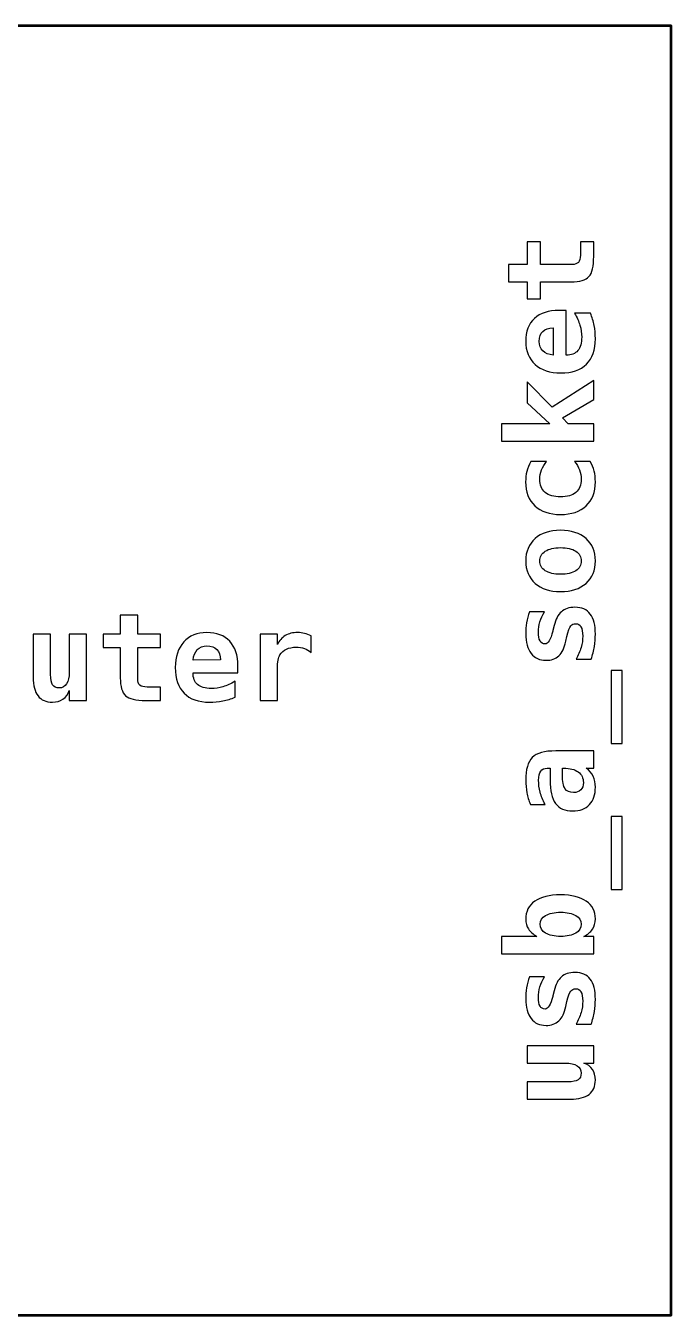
# Model space of a CAD drawing. Header units: centimetres. Extents: x -10.8 to 29.8, y -19.8 to 32.2.
# Drawn here: x -8.502 to -6.25, y 2.75 to 7.25 of the extents above; entities that cross this region are included whole.
import ezdxf

# ---------------------------------------------------------------- set-up
doc = ezdxf.new("R2010")
doc.units = ezdxf.units.CM
doc.header["$MEASUREMENT"] = 0
doc.layers.add('Layer 1', color=7, linetype='Continuous')

msp = doc.modelspace()

# ---------------------------------------------------------------- linework, layer by layer
at = {"layer": 'Layer 1', "lineweight": 53}
msp.add_lwpolyline([(-10.75, 2.75), (-6.25, 2.75), (-6.25, 7.25), (-10.75, 7.25), (-10.75, 2.75)], close=True, dxfattribs=at)
at = {"layer": 'Layer 1'}
for points, knots in [([(-6.81761, 6.41686), (-6.81761, 6.41686), (-6.75199, 6.41686), (-6.75199, 6.41686), (-6.75199, 6.41686), (-6.75199, 6.41686), (-6.75199, 6.49602), (-6.75199, 6.49602), (-6.75199, 6.49602), (-6.75199, 6.49602), (-6.70543, 6.49602), (-6.70543, 6.49602), (-6.70543, 6.49602), (-6.70543, 6.49602), (-6.70543, 6.41686), (-6.70543, 6.41686), (-6.70543, 6.41686), (-6.70543, 6.41686), (-6.59592, 6.41686), (-6.59592, 6.41686), (-6.59592, 6.41686), (-6.58562, 6.41686), (-6.57821, 6.4194), (-6.5737, 6.42441), (-6.5737, 6.42441), (-6.56925, 6.42942), (-6.567, 6.43782), (-6.567, 6.44953), (-6.567, 6.44953), (-6.567, 6.44953), (-6.567, 6.49602), (-6.567, 6.49602), (-6.567, 6.49602), (-6.567, 6.49602), (-6.52043, 6.49602), (-6.52043, 6.49602), (-6.52043, 6.49602), (-6.52043, 6.49602), (-6.52043, 6.44515), (-6.52043, 6.44515), (-6.52043, 6.44515), (-6.52043, 6.41044), (-6.526, 6.38695), (-6.53708, 6.37474), (-6.53708, 6.37474), (-6.54816, 6.36246), (-6.56876, 6.35633), (-6.59882, 6.35633), (-6.59882, 6.35633), (-6.59882, 6.35633), (-6.70543, 6.35633), (-6.70543, 6.35633), (-6.70543, 6.35633), (-6.70543, 6.35633), (-6.70543, 6.29706), (-6.70543, 6.29706), (-6.70543, 6.29706), (-6.70543, 6.29706), (-6.75199, 6.29706), (-6.75199, 6.29706), (-6.75199, 6.29706), (-6.75199, 6.29706), (-6.75199, 6.35633), (-6.75199, 6.35633), (-6.75199, 6.35633), (-6.75199, 6.35633), (-6.81761, 6.35633), (-6.81761, 6.35633), (-6.81761, 6.35633), (-6.81761, 6.35633), (-6.81761, 6.41686), (-6.81761, 6.41686)], [0, 0, 0, 0, 0.0526316, 0.0526316, 0.0526316, 0.0526316, 0.1052632, 0.1052632, 0.1052632, 0.1052632, 0.1578947, 0.1578947, 0.1578947, 0.1578947, 0.2105263, 0.2105263, 0.2105263, 0.2105263, 0.2631579, 0.2631579, 0.2631579, 0.2631579, 0.3157895, 0.3157895, 0.3157895, 0.3157895, 0.3684211, 0.3684211, 0.3684211, 0.3684211, 0.4210526, 0.4210526, 0.4210526, 0.4210526, 0.4736842, 0.4736842, 0.4736842, 0.4736842, 0.5263158, 0.5263158, 0.5263158, 0.5263158, 0.5789474, 0.5789474, 0.5789474, 0.5789474, 0.6315789, 0.6315789, 0.6315789, 0.6315789, 0.6842105, 0.6842105, 0.6842105, 0.6842105, 0.7368421, 0.7368421, 0.7368421, 0.7368421, 0.7894737, 0.7894737, 0.7894737, 0.7894737, 0.8421053, 0.8421053, 0.8421053, 0.8421053, 0.8947368, 0.8947368, 0.8947368, 0.8947368, 1, 1, 1, 1]), ([(-6.53186, 6.24711), (-6.52607, 6.23307), (-6.5217, 6.21875), (-6.51881, 6.20414), (-6.51881, 6.20414), (-6.51591, 6.18954), (-6.5145, 6.17409), (-6.5145, 6.15786), (-6.5145, 6.15786), (-6.5145, 6.11912), (-6.52487, 6.08956), (-6.54562, 6.0691), (-6.54562, 6.0691), (-6.56636, 6.04864), (-6.59621, 6.03841), (-6.63515, 6.03841), (-6.63515, 6.03841), (-6.6729, 6.03841), (-6.70274, 6.04829), (-6.72462, 6.06797), (-6.72462, 6.06797), (-6.74656, 6.08766), (-6.75749, 6.11454), (-6.75749, 6.14855), (-6.75749, 6.14855), (-6.75749, 6.18284), (-6.74733, 6.20951), (-6.72702, 6.22841), (-6.72702, 6.22841), (-6.70662, 6.24739), (-6.67798, 6.25685), (-6.64101, 6.25685), (-6.64101, 6.25685), (-6.64101, 6.25685), (-6.61653, 6.25685), (-6.61653, 6.25685), (-6.61653, 6.25685), (-6.61653, 6.25685), (-6.61653, 6.10022), (-6.61653, 6.10022), (-6.61653, 6.10022), (-6.59832, 6.10036), (-6.58478, 6.10572), (-6.57582, 6.1163), (-6.57582, 6.1163), (-6.56686, 6.12689), (-6.56234, 6.14269), (-6.56234, 6.16379), (-6.56234, 6.16379), (-6.56234, 6.17769), (-6.56432, 6.19137), (-6.56834, 6.20485), (-6.56834, 6.20485), (-6.57229, 6.21833), (-6.57864, 6.23237), (-6.58732, 6.24711), (-6.58732, 6.24711), (-6.58732, 6.24711), (-6.53186, 6.24711), (-6.53186, 6.24711)], [0, 0, 0, 0, 0.0625, 0.0625, 0.0625, 0.0625, 0.125, 0.125, 0.125, 0.125, 0.1875, 0.1875, 0.1875, 0.1875, 0.25, 0.25, 0.25, 0.25, 0.3125, 0.3125, 0.3125, 0.3125, 0.375, 0.375, 0.375, 0.375, 0.4375, 0.4375, 0.4375, 0.4375, 0.5, 0.5, 0.5, 0.5, 0.5625, 0.5625, 0.5625, 0.5625, 0.625, 0.625, 0.625, 0.625, 0.6875, 0.6875, 0.6875, 0.6875, 0.75, 0.75, 0.75, 0.75, 0.8125, 0.8125, 0.8125, 0.8125, 0.875, 0.875, 0.875, 0.875, 1, 1, 1, 1]), ([(-6.66182, 6.19589), (-6.67784, 6.19561), (-6.68997, 6.19151), (-6.69816, 6.18361), (-6.69816, 6.18361), (-6.70641, 6.17564), (-6.71051, 6.164), (-6.71051, 6.14855), (-6.71051, 6.14855), (-6.71051, 6.13465), (-6.70627, 6.12357), (-6.69773, 6.11531), (-6.69773, 6.11531), (-6.68927, 6.10706), (-6.6772, 6.10219), (-6.66161, 6.10064), (-6.66161, 6.10064), (-6.66161, 6.10064), (-6.66182, 6.19589), (-6.66182, 6.19589)], [0, 0, 0, 0, 0.1666667, 0.1666667, 0.1666667, 0.1666667, 0.3333333, 0.3333333, 0.3333333, 0.3333333, 0.5, 0.5, 0.5, 0.5, 0.6666667, 0.6666667, 0.6666667, 0.6666667, 1, 1, 1, 1]), ([(-6.84216, 5.8005), (-6.84216, 5.8005), (-6.84216, 5.86104), (-6.84216, 5.86104), (-6.84216, 5.86104), (-6.84216, 5.86104), (-6.67325, 5.86104), (-6.67325, 5.86104), (-6.67325, 5.86104), (-6.67325, 5.86104), (-6.75199, 5.93378), (-6.75199, 5.93378), (-6.75199, 5.93378), (-6.75199, 5.93378), (-6.75199, 6.00723), (-6.75199, 6.00723), (-6.75199, 6.00723), (-6.75199, 6.00723), (-6.66556, 5.91953), (-6.66556, 5.91953), (-6.66556, 5.91953), (-6.66556, 5.91953), (-6.52043, 6.01217), (-6.52043, 6.01217), (-6.52043, 6.01217), (-6.52043, 6.01217), (-6.52043, 5.94521), (-6.52043, 5.94521), (-6.52043, 5.94521), (-6.52043, 5.94521), (-6.6288, 5.88171), (-6.6288, 5.88171), (-6.6288, 5.88171), (-6.6288, 5.88171), (-6.60891, 5.86104), (-6.60891, 5.86104), (-6.60891, 5.86104), (-6.60891, 5.86104), (-6.52043, 5.86104), (-6.52043, 5.86104), (-6.52043, 5.86104), (-6.52043, 5.86104), (-6.52043, 5.8005), (-6.52043, 5.8005), (-6.52043, 5.8005), (-6.52043, 5.8005), (-6.84216, 5.8005), (-6.84216, 5.8005)], [0, 0, 0, 0, 0.0769231, 0.0769231, 0.0769231, 0.0769231, 0.1538462, 0.1538462, 0.1538462, 0.1538462, 0.2307692, 0.2307692, 0.2307692, 0.2307692, 0.3076923, 0.3076923, 0.3076923, 0.3076923, 0.3846154, 0.3846154, 0.3846154, 0.3846154, 0.4615385, 0.4615385, 0.4615385, 0.4615385, 0.5384615, 0.5384615, 0.5384615, 0.5384615, 0.6153846, 0.6153846, 0.6153846, 0.6153846, 0.6923077, 0.6923077, 0.6923077, 0.6923077, 0.7692308, 0.7692308, 0.7692308, 0.7692308, 0.8461538, 0.8461538, 0.8461538, 0.8461538, 1, 1, 1, 1]), ([(-6.53228, 5.72896), (-6.52636, 5.71881), (-6.52191, 5.7078), (-6.51895, 5.69609), (-6.51895, 5.69609), (-6.51599, 5.68437), (-6.5145, 5.67182), (-6.5145, 5.65827), (-6.5145, 5.65827), (-6.5145, 5.62257), (-6.52523, 5.5947), (-6.54675, 5.57459), (-6.54675, 5.57459), (-6.5682, 5.55448), (-6.59797, 5.54439), (-6.636, 5.54439), (-6.636, 5.54439), (-6.67417, 5.54439), (-6.70401, 5.55455), (-6.7256, 5.5748), (-6.7256, 5.5748), (-6.74712, 5.59505), (-6.75792, 5.62299), (-6.75792, 5.65869), (-6.75792, 5.65869), (-6.75792, 5.67111), (-6.75644, 5.68303), (-6.75354, 5.69453), (-6.75354, 5.69453), (-6.75065, 5.70603), (-6.74621, 5.71754), (-6.74014, 5.72896), (-6.74014, 5.72896), (-6.74014, 5.72896), (-6.68468, 5.72896), (-6.68468, 5.72896), (-6.68468, 5.72896), (-6.6923, 5.72015), (-6.69816, 5.71048), (-6.70225, 5.6999), (-6.70225, 5.6999), (-6.70634, 5.68938), (-6.70839, 5.67845), (-6.70839, 5.66716), (-6.70839, 5.66716), (-6.70839, 5.64747), (-6.70211, 5.6323), (-6.68955, 5.62172), (-6.68955, 5.62172), (-6.67699, 5.61107), (-6.65914, 5.60578), (-6.636, 5.60578), (-6.636, 5.60578), (-6.61286, 5.60578), (-6.59508, 5.61107), (-6.58266, 5.62172), (-6.58266, 5.62172), (-6.57024, 5.6323), (-6.56403, 5.64747), (-6.56403, 5.66716), (-6.56403, 5.66716), (-6.56403, 5.67887), (-6.56601, 5.68981), (-6.56989, 5.70004), (-6.56989, 5.70004), (-6.57384, 5.7102), (-6.57977, 5.71986), (-6.58774, 5.72896), (-6.58774, 5.72896), (-6.58774, 5.72896), (-6.53228, 5.72896), (-6.53228, 5.72896)], [0, 0, 0, 0, 0.0526316, 0.0526316, 0.0526316, 0.0526316, 0.1052632, 0.1052632, 0.1052632, 0.1052632, 0.1578947, 0.1578947, 0.1578947, 0.1578947, 0.2105263, 0.2105263, 0.2105263, 0.2105263, 0.2631579, 0.2631579, 0.2631579, 0.2631579, 0.3157895, 0.3157895, 0.3157895, 0.3157895, 0.3684211, 0.3684211, 0.3684211, 0.3684211, 0.4210526, 0.4210526, 0.4210526, 0.4210526, 0.4736842, 0.4736842, 0.4736842, 0.4736842, 0.5263158, 0.5263158, 0.5263158, 0.5263158, 0.5789474, 0.5789474, 0.5789474, 0.5789474, 0.6315789, 0.6315789, 0.6315789, 0.6315789, 0.6842105, 0.6842105, 0.6842105, 0.6842105, 0.7368421, 0.7368421, 0.7368421, 0.7368421, 0.7894737, 0.7894737, 0.7894737, 0.7894737, 0.8421053, 0.8421053, 0.8421053, 0.8421053, 0.8947368, 0.8947368, 0.8947368, 0.8947368, 1, 1, 1, 1]), ([(-6.636, 5.27516), (-6.67332, 5.27516), (-6.70289, 5.28483), (-6.72476, 5.30416), (-6.72476, 5.30416), (-6.74656, 5.32356), (-6.75749, 5.34952), (-6.75749, 5.38219), (-6.75749, 5.38219), (-6.75749, 5.41493), (-6.74656, 5.44096), (-6.72476, 5.46037), (-6.72476, 5.46037), (-6.70289, 5.4797), (-6.67332, 5.48936), (-6.636, 5.48936), (-6.636, 5.48936), (-6.59868, 5.48936), (-6.56911, 5.4797), (-6.54724, 5.46037), (-6.54724, 5.46037), (-6.52544, 5.44096), (-6.5145, 5.41493), (-6.5145, 5.38219), (-6.5145, 5.38219), (-6.5145, 5.34952), (-6.52544, 5.32356), (-6.54724, 5.30416), (-6.54724, 5.30416), (-6.56911, 5.28483), (-6.59868, 5.27516), (-6.636, 5.27516)], [0, 0, 0, 0, 0.1111111, 0.1111111, 0.1111111, 0.1111111, 0.2222222, 0.2222222, 0.2222222, 0.2222222, 0.3333333, 0.3333333, 0.3333333, 0.3333333, 0.4444444, 0.4444444, 0.4444444, 0.4444444, 0.5555556, 0.5555556, 0.5555556, 0.5555556, 0.6666667, 0.6666667, 0.6666667, 0.6666667, 0.7777778, 0.7777778, 0.7777778, 0.7777778, 1, 1, 1, 1]), ([(-6.70839, 5.38219), (-6.70839, 5.36773), (-6.70204, 5.35637), (-6.68927, 5.34811), (-6.68927, 5.34811), (-6.6765, 5.33986), (-6.65872, 5.3357), (-6.636, 5.3357), (-6.636, 5.3357), (-6.61328, 5.3357), (-6.5955, 5.33986), (-6.58273, 5.34811), (-6.58273, 5.34811), (-6.56996, 5.35637), (-6.56361, 5.36773), (-6.56361, 5.38219), (-6.56361, 5.38219), (-6.56361, 5.39673), (-6.56996, 5.40816), (-6.58273, 5.41641), (-6.58273, 5.41641), (-6.5955, 5.42467), (-6.61328, 5.42883), (-6.636, 5.42883), (-6.636, 5.42883), (-6.65872, 5.42883), (-6.6765, 5.42467), (-6.68927, 5.41641), (-6.68927, 5.41641), (-6.70204, 5.40816), (-6.70839, 5.39673), (-6.70839, 5.38219)], [0, 0, 0, 0, 0.1111111, 0.1111111, 0.1111111, 0.1111111, 0.2222222, 0.2222222, 0.2222222, 0.2222222, 0.3333333, 0.3333333, 0.3333333, 0.3333333, 0.4444444, 0.4444444, 0.4444444, 0.4444444, 0.5555556, 0.5555556, 0.5555556, 0.5555556, 0.6666667, 0.6666667, 0.6666667, 0.6666667, 0.7777778, 0.7777778, 0.7777778, 0.7777778, 1, 1, 1, 1]), ([(-6.74479, 5.20489), (-6.74479, 5.20489), (-6.69188, 5.20489), (-6.69188, 5.20489), (-6.69188, 5.20489), (-6.699, 5.19374), (-6.70437, 5.1821), (-6.70804, 5.17004), (-6.70804, 5.17004), (-6.71163, 5.15797), (-6.71347, 5.14584), (-6.71347, 5.1337), (-6.71347, 5.1337), (-6.71347, 5.12016), (-6.71149, 5.10992), (-6.70761, 5.10308), (-6.70761, 5.10308), (-6.70366, 5.09617), (-6.69788, 5.09271), (-6.69019, 5.09271), (-6.69019, 5.09271), (-6.67918, 5.09271), (-6.67022, 5.10746), (-6.6633, 5.13695), (-6.6633, 5.13695), (-6.6633, 5.13695), (-6.66274, 5.13921), (-6.66274, 5.13921), (-6.66274, 5.13921), (-6.66274, 5.13921), (-6.65858, 5.15656), (-6.65858, 5.15656), (-6.65858, 5.15656), (-6.65336, 5.17865), (-6.64489, 5.19487), (-6.63325, 5.2051), (-6.63325, 5.2051), (-6.62161, 5.2154), (-6.60587, 5.22055), (-6.58605, 5.22055), (-6.58605, 5.22055), (-6.5622, 5.22055), (-6.54428, 5.21272), (-6.53235, 5.19713), (-6.53235, 5.19713), (-6.52043, 5.18147), (-6.5145, 5.15797), (-6.5145, 5.12658), (-6.5145, 5.12658), (-6.5145, 5.11268), (-6.5157, 5.09835), (-6.5181, 5.08382), (-6.5181, 5.08382), (-6.5205, 5.06921), (-6.5241, 5.0544), (-6.5289, 5.03937), (-6.5289, 5.03937), (-6.5289, 5.03937), (-6.58181, 5.03937), (-6.58181, 5.03937), (-6.58181, 5.03937), (-6.57426, 5.0527), (-6.56848, 5.06632), (-6.56453, 5.08015), (-6.56453, 5.08015), (-6.56051, 5.09398), (-6.55853, 5.10731), (-6.55853, 5.1203), (-6.55853, 5.1203), (-6.55853, 5.13448), (-6.56058, 5.1452), (-6.56474, 5.15247), (-6.56474, 5.15247), (-6.56883, 5.15974), (-6.57483, 5.16341), (-6.58266, 5.16341), (-6.58266, 5.16341), (-6.59042, 5.16341), (-6.59635, 5.16079), (-6.60044, 5.15564), (-6.60044, 5.15564), (-6.6046, 5.15049), (-6.60898, 5.13822), (-6.6137, 5.11874), (-6.6137, 5.11874), (-6.6137, 5.11874), (-6.61737, 5.10202), (-6.61737, 5.10202), (-6.61737, 5.10202), (-6.62266, 5.07888), (-6.63085, 5.06202), (-6.642, 5.05143), (-6.642, 5.05143), (-6.65314, 5.04085), (-6.6681, 5.03556), (-6.6868, 5.03556), (-6.6868, 5.03556), (-6.70916, 5.03556), (-6.72652, 5.0436), (-6.73887, 5.05976), (-6.73887, 5.05976), (-6.75129, 5.07585), (-6.75749, 5.09857), (-6.75749, 5.12778), (-6.75749, 5.12778), (-6.75749, 5.1409), (-6.75644, 5.15395), (-6.75432, 5.16693), (-6.75432, 5.16693), (-6.7522, 5.17999), (-6.74903, 5.19262), (-6.74479, 5.20489)], [0, 0, 0, 0, 0.0344828, 0.0344828, 0.0344828, 0.0344828, 0.0689655, 0.0689655, 0.0689655, 0.0689655, 0.1034483, 0.1034483, 0.1034483, 0.1034483, 0.137931, 0.137931, 0.137931, 0.137931, 0.1724138, 0.1724138, 0.1724138, 0.1724138, 0.2068966, 0.2068966, 0.2068966, 0.2068966, 0.2413793, 0.2413793, 0.2413793, 0.2413793, 0.2758621, 0.2758621, 0.2758621, 0.2758621, 0.3103448, 0.3103448, 0.3103448, 0.3103448, 0.3448276, 0.3448276, 0.3448276, 0.3448276, 0.3793103, 0.3793103, 0.3793103, 0.3793103, 0.4137931, 0.4137931, 0.4137931, 0.4137931, 0.4482759, 0.4482759, 0.4482759, 0.4482759, 0.4827586, 0.4827586, 0.4827586, 0.4827586, 0.5172414, 0.5172414, 0.5172414, 0.5172414, 0.5517241, 0.5517241, 0.5517241, 0.5517241, 0.5862069, 0.5862069, 0.5862069, 0.5862069, 0.6206897, 0.6206897, 0.6206897, 0.6206897, 0.6551724, 0.6551724, 0.6551724, 0.6551724, 0.6896552, 0.6896552, 0.6896552, 0.6896552, 0.7241379, 0.7241379, 0.7241379, 0.7241379, 0.7586207, 0.7586207, 0.7586207, 0.7586207, 0.7931034, 0.7931034, 0.7931034, 0.7931034, 0.8275862, 0.8275862, 0.8275862, 0.8275862, 0.862069, 0.862069, 0.862069, 0.862069, 0.8965517, 0.8965517, 0.8965517, 0.8965517, 0.9310345, 0.9310345, 0.9310345, 0.9310345, 1, 1, 1, 1]), ([(-8.11139, 5.19262), (-8.11139, 5.19262), (-8.11139, 5.127), (-8.11139, 5.127), (-8.11139, 5.127), (-8.11139, 5.127), (-8.03223, 5.127), (-8.03223, 5.127), (-8.03223, 5.127), (-8.03223, 5.127), (-8.03223, 5.08044), (-8.03223, 5.08044), (-8.03223, 5.08044), (-8.03223, 5.08044), (-8.11139, 5.08044), (-8.11139, 5.08044), (-8.11139, 5.08044), (-8.11139, 5.08044), (-8.11139, 4.97093), (-8.11139, 4.97093), (-8.11139, 4.97093), (-8.11139, 4.96063), (-8.10885, 4.95322), (-8.10384, 4.94871), (-8.10384, 4.94871), (-8.09883, 4.94426), (-8.09043, 4.94201), (-8.07872, 4.94201), (-8.07872, 4.94201), (-8.07872, 4.94201), (-8.03223, 4.94201), (-8.03223, 4.94201), (-8.03223, 4.94201), (-8.03223, 4.94201), (-8.03223, 4.89544), (-8.03223, 4.89544), (-8.03223, 4.89544), (-8.03223, 4.89544), (-8.0831, 4.89544), (-8.0831, 4.89544), (-8.0831, 4.89544), (-8.11781, 4.89544), (-8.1413, 4.90101), (-8.15351, 4.91209), (-8.15351, 4.91209), (-8.16579, 4.92317), (-8.17192, 4.94377), (-8.17192, 4.97383), (-8.17192, 4.97383), (-8.17192, 4.97383), (-8.17192, 5.08044), (-8.17192, 5.08044), (-8.17192, 5.08044), (-8.17192, 5.08044), (-8.23119, 5.08044), (-8.23119, 5.08044), (-8.23119, 5.08044), (-8.23119, 5.08044), (-8.23119, 5.127), (-8.23119, 5.127), (-8.23119, 5.127), (-8.23119, 5.127), (-8.17192, 5.127), (-8.17192, 5.127), (-8.17192, 5.127), (-8.17192, 5.127), (-8.17192, 5.19262), (-8.17192, 5.19262), (-8.17192, 5.19262), (-8.17192, 5.19262), (-8.11139, 5.19262), (-8.11139, 5.19262)], [0, 0, 0, 0, 0.0526316, 0.0526316, 0.0526316, 0.0526316, 0.1052632, 0.1052632, 0.1052632, 0.1052632, 0.1578947, 0.1578947, 0.1578947, 0.1578947, 0.2105263, 0.2105263, 0.2105263, 0.2105263, 0.2631579, 0.2631579, 0.2631579, 0.2631579, 0.3157895, 0.3157895, 0.3157895, 0.3157895, 0.3684211, 0.3684211, 0.3684211, 0.3684211, 0.4210526, 0.4210526, 0.4210526, 0.4210526, 0.4736842, 0.4736842, 0.4736842, 0.4736842, 0.5263158, 0.5263158, 0.5263158, 0.5263158, 0.5789474, 0.5789474, 0.5789474, 0.5789474, 0.6315789, 0.6315789, 0.6315789, 0.6315789, 0.6842105, 0.6842105, 0.6842105, 0.6842105, 0.7368421, 0.7368421, 0.7368421, 0.7368421, 0.7894737, 0.7894737, 0.7894737, 0.7894737, 0.8421053, 0.8421053, 0.8421053, 0.8421053, 0.8947368, 0.8947368, 0.8947368, 0.8947368, 1, 1, 1, 1]), ([(-7.77146, 4.90687), (-7.7855, 4.90108), (-7.79982, 4.89678), (-7.81443, 4.89389), (-7.81443, 4.89389), (-7.82903, 4.891), (-7.84448, 4.88951), (-7.86071, 4.88951), (-7.86071, 4.88951), (-7.89945, 4.88951), (-7.92901, 4.89988), (-7.94947, 4.92063), (-7.94947, 4.92063), (-7.96993, 4.94137), (-7.98016, 4.97122), (-7.98016, 5.01016), (-7.98016, 5.01016), (-7.98016, 5.04791), (-7.97028, 5.07775), (-7.9506, 5.09963), (-7.9506, 5.09963), (-7.93091, 5.12157), (-7.90403, 5.1325), (-7.87002, 5.1325), (-7.87002, 5.1325), (-7.83573, 5.1325), (-7.80906, 5.12234), (-7.79016, 5.10203), (-7.79016, 5.10203), (-7.77118, 5.08163), (-7.76172, 5.05299), (-7.76172, 5.01602), (-7.76172, 5.01602), (-7.76172, 5.01602), (-7.76172, 4.99154), (-7.76172, 4.99154), (-7.76172, 4.99154), (-7.76172, 4.99154), (-7.91835, 4.99154), (-7.91835, 4.99154), (-7.91835, 4.99154), (-7.91821, 4.97333), (-7.91285, 4.95979), (-7.90227, 4.95083), (-7.90227, 4.95083), (-7.89168, 4.94187), (-7.87588, 4.93735), (-7.85478, 4.93735), (-7.85478, 4.93735), (-7.84088, 4.93735), (-7.8272, 4.93933), (-7.81372, 4.94335), (-7.81372, 4.94335), (-7.80024, 4.9473), (-7.7862, 4.95365), (-7.77146, 4.96233), (-7.77146, 4.96233), (-7.77146, 4.96233), (-7.77146, 4.90687), (-7.77146, 4.90687)], [0, 0, 0, 0, 0.0625, 0.0625, 0.0625, 0.0625, 0.125, 0.125, 0.125, 0.125, 0.1875, 0.1875, 0.1875, 0.1875, 0.25, 0.25, 0.25, 0.25, 0.3125, 0.3125, 0.3125, 0.3125, 0.375, 0.375, 0.375, 0.375, 0.4375, 0.4375, 0.4375, 0.4375, 0.5, 0.5, 0.5, 0.5, 0.5625, 0.5625, 0.5625, 0.5625, 0.625, 0.625, 0.625, 0.625, 0.6875, 0.6875, 0.6875, 0.6875, 0.75, 0.75, 0.75, 0.75, 0.8125, 0.8125, 0.8125, 0.8125, 0.875, 0.875, 0.875, 0.875, 1, 1, 1, 1]), ([(-7.50646, 5.06308), (-7.51309, 5.06915), (-7.52085, 5.07373), (-7.52974, 5.07677), (-7.52974, 5.07677), (-7.53863, 5.0798), (-7.54837, 5.08128), (-7.55902, 5.08128), (-7.55902, 5.08128), (-7.57179, 5.08128), (-7.58301, 5.07902), (-7.59261, 5.07458), (-7.59261, 5.07458), (-7.6022, 5.07006), (-7.60961, 5.06357), (-7.61483, 5.05504), (-7.61483, 5.05504), (-7.61815, 5.04981), (-7.62048, 5.04346), (-7.62175, 5.03599), (-7.62175, 5.03599), (-7.62309, 5.02858), (-7.62372, 5.01729), (-7.62372, 5.00212), (-7.62372, 5.00212), (-7.62372, 5.00212), (-7.62372, 4.89544), (-7.62372, 4.89544), (-7.62372, 4.89544), (-7.62372, 4.89544), (-7.68426, 4.89544), (-7.68426, 4.89544), (-7.68426, 4.89544), (-7.68426, 4.89544), (-7.68426, 5.127), (-7.68426, 5.127), (-7.68426, 5.127), (-7.68426, 5.127), (-7.62372, 5.127), (-7.62372, 5.127), (-7.62372, 5.127), (-7.62372, 5.127), (-7.62372, 5.09095), (-7.62372, 5.09095), (-7.62372, 5.09095), (-7.61779, 5.10421), (-7.60869, 5.11444), (-7.59642, 5.12164), (-7.59642, 5.12164), (-7.58414, 5.12891), (-7.56982, 5.1325), (-7.55338, 5.1325), (-7.55338, 5.1325), (-7.54512, 5.1325), (-7.53701, 5.13152), (-7.52911, 5.12947), (-7.52911, 5.12947), (-7.5212, 5.1275), (-7.51366, 5.12453), (-7.50646, 5.12065), (-7.50646, 5.12065), (-7.50646, 5.12065), (-7.50646, 5.06308), (-7.50646, 5.06308)], [0, 0, 0, 0, 0.0588235, 0.0588235, 0.0588235, 0.0588235, 0.1176471, 0.1176471, 0.1176471, 0.1176471, 0.1764706, 0.1764706, 0.1764706, 0.1764706, 0.2352941, 0.2352941, 0.2352941, 0.2352941, 0.2941176, 0.2941176, 0.2941176, 0.2941176, 0.3529412, 0.3529412, 0.3529412, 0.3529412, 0.4117647, 0.4117647, 0.4117647, 0.4117647, 0.4705882, 0.4705882, 0.4705882, 0.4705882, 0.5294118, 0.5294118, 0.5294118, 0.5294118, 0.5882353, 0.5882353, 0.5882353, 0.5882353, 0.6470588, 0.6470588, 0.6470588, 0.6470588, 0.7058824, 0.7058824, 0.7058824, 0.7058824, 0.7647059, 0.7647059, 0.7647059, 0.7647059, 0.8235294, 0.8235294, 0.8235294, 0.8235294, 0.8823529, 0.8823529, 0.8823529, 0.8823529, 1, 1, 1, 1]), ([(-8.47587, 4.9763), (-8.47587, 4.9763), (-8.47587, 5.127), (-8.47587, 5.127), (-8.47587, 5.127), (-8.47587, 5.127), (-8.41533, 5.127), (-8.41533, 5.127), (-8.41533, 5.127), (-8.41533, 5.127), (-8.41533, 4.98554), (-8.41533, 4.98554), (-8.41533, 4.98554), (-8.41533, 4.96889), (-8.41301, 4.95696), (-8.40828, 4.94977), (-8.40828, 4.94977), (-8.40362, 4.94264), (-8.39579, 4.93904), (-8.38492, 4.93904), (-8.38492, 4.93904), (-8.37399, 4.93904), (-8.36552, 4.94384), (-8.35938, 4.95351), (-8.35938, 4.95351), (-8.35325, 4.96317), (-8.35014, 4.97665), (-8.35014, 4.99408), (-8.35014, 4.99408), (-8.35014, 4.99408), (-8.35014, 5.127), (-8.35014, 5.127), (-8.35014, 5.127), (-8.35014, 5.127), (-8.28961, 5.127), (-8.28961, 5.127), (-8.28961, 5.127), (-8.28961, 5.127), (-8.28961, 4.89544), (-8.28961, 4.89544), (-8.28961, 4.89544), (-8.28961, 4.89544), (-8.35014, 4.89544), (-8.35014, 4.89544), (-8.35014, 4.89544), (-8.35014, 4.89544), (-8.35014, 4.92973), (-8.35014, 4.92973), (-8.35014, 4.92973), (-8.35445, 4.91696), (-8.36171, 4.90708), (-8.37194, 4.90003), (-8.37194, 4.90003), (-8.38224, 4.89304), (-8.39459, 4.88951), (-8.40905, 4.88951), (-8.40905, 4.88951), (-8.43114, 4.88951), (-8.44779, 4.89678), (-8.45901, 4.91139), (-8.45901, 4.91139), (-8.47023, 4.92599), (-8.47587, 4.94765), (-8.47587, 4.9763)], [0, 0, 0, 0, 0.0588235, 0.0588235, 0.0588235, 0.0588235, 0.1176471, 0.1176471, 0.1176471, 0.1176471, 0.1764706, 0.1764706, 0.1764706, 0.1764706, 0.2352941, 0.2352941, 0.2352941, 0.2352941, 0.2941176, 0.2941176, 0.2941176, 0.2941176, 0.3529412, 0.3529412, 0.3529412, 0.3529412, 0.4117647, 0.4117647, 0.4117647, 0.4117647, 0.4705882, 0.4705882, 0.4705882, 0.4705882, 0.5294118, 0.5294118, 0.5294118, 0.5294118, 0.5882353, 0.5882353, 0.5882353, 0.5882353, 0.6470588, 0.6470588, 0.6470588, 0.6470588, 0.7058824, 0.7058824, 0.7058824, 0.7058824, 0.7647059, 0.7647059, 0.7647059, 0.7647059, 0.8235294, 0.8235294, 0.8235294, 0.8235294, 0.8823529, 0.8823529, 0.8823529, 0.8823529, 1, 1, 1, 1]), ([(-7.82268, 5.03683), (-7.82296, 5.05285), (-7.82706, 5.06498), (-7.83496, 5.07317), (-7.83496, 5.07317), (-7.84293, 5.08142), (-7.85457, 5.08552), (-7.87002, 5.08552), (-7.87002, 5.08552), (-7.88392, 5.08552), (-7.895, 5.08128), (-7.90326, 5.07274), (-7.90326, 5.07274), (-7.91151, 5.06428), (-7.91638, 5.05221), (-7.91793, 5.03662), (-7.91793, 5.03662), (-7.91793, 5.03662), (-7.82268, 5.03683), (-7.82268, 5.03683)], [0, 0, 0, 0, 0.1666667, 0.1666667, 0.1666667, 0.1666667, 0.3333333, 0.3333333, 0.3333333, 0.3333333, 0.5, 0.5, 0.5, 0.5, 0.6666667, 0.6666667, 0.6666667, 0.6666667, 1, 1, 1, 1]), ([(-6.45989, 5), (-6.45989, 5), (-6.42052, 5), (-6.42052, 5), (-6.42052, 5), (-6.42052, 5), (-6.42052, 4.74516), (-6.42052, 4.74516), (-6.42052, 4.74516), (-6.42052, 4.74516), (-6.45989, 4.74516), (-6.45989, 4.74516), (-6.45989, 4.74516), (-6.45989, 4.74516), (-6.45989, 5), (-6.45989, 5)], [0, 0, 0, 0, 0.2, 0.2, 0.2, 0.2, 0.4, 0.4, 0.4, 0.4, 0.6, 0.6, 0.6, 0.6, 1, 1, 1, 1]), ([(-6.65258, 4.71934), (-6.65258, 4.71934), (-6.52043, 4.71934), (-6.52043, 4.71934), (-6.52043, 4.71934), (-6.52043, 4.71934), (-6.52043, 4.65923), (-6.52043, 4.65923), (-6.52043, 4.65923), (-6.52043, 4.65923), (-6.54625, 4.65923), (-6.54625, 4.65923), (-6.54625, 4.65923), (-6.53609, 4.65196), (-6.52826, 4.64258), (-6.52276, 4.63115), (-6.52276, 4.63115), (-6.51726, 4.61972), (-6.5145, 4.60709), (-6.5145, 4.59333), (-6.5145, 4.59333), (-6.5145, 4.56701), (-6.52149, 4.54648), (-6.53539, 4.53181), (-6.53539, 4.53181), (-6.54929, 4.51713), (-6.56869, 4.50979), (-6.59367, 4.50979), (-6.59367, 4.50979), (-6.62069, 4.50979), (-6.64066, 4.51854), (-6.6535, 4.53604), (-6.6535, 4.53604), (-6.66641, 4.55354), (-6.67283, 4.58056), (-6.67283, 4.61718), (-6.67283, 4.61718), (-6.67283, 4.61718), (-6.67283, 4.65923), (-6.67283, 4.65923), (-6.67283, 4.65923), (-6.67283, 4.65923), (-6.68292, 4.65923), (-6.68292, 4.65923), (-6.68292, 4.65923), (-6.69273, 4.65923), (-6.70006, 4.6557), (-6.70507, 4.64857), (-6.70507, 4.64857), (-6.71008, 4.64145), (-6.71262, 4.63101), (-6.71262, 4.61718), (-6.71262, 4.61718), (-6.71262, 4.60271), (-6.71079, 4.58874), (-6.70719, 4.57513), (-6.70719, 4.57513), (-6.70352, 4.56158), (-6.69773, 4.5474), (-6.68976, 4.53265), (-6.68976, 4.53265), (-6.68976, 4.53265), (-6.74141, 4.53265), (-6.74141, 4.53265), (-6.74141, 4.53265), (-6.74691, 4.54599), (-6.75093, 4.55961), (-6.75354, 4.57336), (-6.75354, 4.57336), (-6.75615, 4.58719), (-6.75749, 4.6018), (-6.75749, 4.61718), (-6.75749, 4.61718), (-6.75749, 4.65485), (-6.74987, 4.68124), (-6.73456, 4.69648), (-6.73456, 4.69648), (-6.71925, 4.71172), (-6.69195, 4.71934), (-6.65258, 4.71934)], [0, 0, 0, 0, 0.047619, 0.047619, 0.047619, 0.047619, 0.0952381, 0.0952381, 0.0952381, 0.0952381, 0.1428571, 0.1428571, 0.1428571, 0.1428571, 0.1904762, 0.1904762, 0.1904762, 0.1904762, 0.2380952, 0.2380952, 0.2380952, 0.2380952, 0.2857143, 0.2857143, 0.2857143, 0.2857143, 0.3333333, 0.3333333, 0.3333333, 0.3333333, 0.3809524, 0.3809524, 0.3809524, 0.3809524, 0.4285714, 0.4285714, 0.4285714, 0.4285714, 0.4761905, 0.4761905, 0.4761905, 0.4761905, 0.5238095, 0.5238095, 0.5238095, 0.5238095, 0.5714286, 0.5714286, 0.5714286, 0.5714286, 0.6190476, 0.6190476, 0.6190476, 0.6190476, 0.6666667, 0.6666667, 0.6666667, 0.6666667, 0.7142857, 0.7142857, 0.7142857, 0.7142857, 0.7619048, 0.7619048, 0.7619048, 0.7619048, 0.8095238, 0.8095238, 0.8095238, 0.8095238, 0.8571429, 0.8571429, 0.8571429, 0.8571429, 0.9047619, 0.9047619, 0.9047619, 0.9047619, 1, 1, 1, 1]), ([(-6.62923, 4.63503), (-6.62923, 4.61238), (-6.62633, 4.59658), (-6.62055, 4.58762), (-6.62055, 4.58762), (-6.61476, 4.57865), (-6.60481, 4.57414), (-6.59077, 4.57414), (-6.59077, 4.57414), (-6.58026, 4.57414), (-6.57194, 4.57724), (-6.56573, 4.58345), (-6.56573, 4.58345), (-6.55952, 4.58966), (-6.55641, 4.59806), (-6.55641, 4.60871), (-6.55641, 4.60871), (-6.55641, 4.62473), (-6.56248, 4.63714), (-6.57455, 4.64596), (-6.57455, 4.64596), (-6.58661, 4.65478), (-6.60347, 4.65923), (-6.62506, 4.65923), (-6.62506, 4.65923), (-6.62506, 4.65923), (-6.62923, 4.65923), (-6.62923, 4.65923), (-6.62923, 4.65923), (-6.62923, 4.65923), (-6.62923, 4.63503), (-6.62923, 4.63503)], [0, 0, 0, 0, 0.1111111, 0.1111111, 0.1111111, 0.1111111, 0.2222222, 0.2222222, 0.2222222, 0.2222222, 0.3333333, 0.3333333, 0.3333333, 0.3333333, 0.4444444, 0.4444444, 0.4444444, 0.4444444, 0.5555556, 0.5555556, 0.5555556, 0.5555556, 0.6666667, 0.6666667, 0.6666667, 0.6666667, 0.7777778, 0.7777778, 0.7777778, 0.7777778, 1, 1, 1, 1]), ([(-6.45989, 4.49032), (-6.45989, 4.49032), (-6.42052, 4.49032), (-6.42052, 4.49032), (-6.42052, 4.49032), (-6.42052, 4.49032), (-6.42052, 4.23548), (-6.42052, 4.23548), (-6.42052, 4.23548), (-6.42052, 4.23548), (-6.45989, 4.23548), (-6.45989, 4.23548), (-6.45989, 4.23548), (-6.45989, 4.23548), (-6.45989, 4.49032), (-6.45989, 4.49032)], [0, 0, 0, 0, 0.2, 0.2, 0.2, 0.2, 0.4, 0.4, 0.4, 0.4, 0.6, 0.6, 0.6, 0.6, 1, 1, 1, 1]), ([(-6.71911, 4.07208), (-6.73188, 4.07949), (-6.74148, 4.08817), (-6.7479, 4.09797), (-6.7479, 4.09797), (-6.75432, 4.10785), (-6.75749, 4.11893), (-6.75749, 4.13135), (-6.75749, 4.13135), (-6.75749, 4.15872), (-6.74705, 4.17989), (-6.7261, 4.19463), (-6.7261, 4.19463), (-6.70514, 4.20945), (-6.67509, 4.21686), (-6.636, 4.21686), (-6.636, 4.21686), (-6.59741, 4.21686), (-6.56756, 4.20959), (-6.54632, 4.19499), (-6.54632, 4.19499), (-6.52509, 4.18038), (-6.5145, 4.15985), (-6.5145, 4.13339), (-6.5145, 4.13339), (-6.5145, 4.11949), (-6.51789, 4.10743), (-6.52459, 4.09706), (-6.52459, 4.09706), (-6.53137, 4.08675), (-6.54138, 4.07843), (-6.55472, 4.07208), (-6.55472, 4.07208), (-6.55472, 4.07208), (-6.52043, 4.07208), (-6.52043, 4.07208), (-6.52043, 4.07208), (-6.52043, 4.07208), (-6.52043, 4.01154), (-6.52043, 4.01154), (-6.52043, 4.01154), (-6.52043, 4.01154), (-6.84216, 4.01154), (-6.84216, 4.01154), (-6.84216, 4.01154), (-6.84216, 4.01154), (-6.84216, 4.07208), (-6.84216, 4.07208), (-6.84216, 4.07208), (-6.84216, 4.07208), (-6.71911, 4.07208), (-6.71911, 4.07208)], [0, 0, 0, 0, 0.0714286, 0.0714286, 0.0714286, 0.0714286, 0.1428571, 0.1428571, 0.1428571, 0.1428571, 0.2142857, 0.2142857, 0.2142857, 0.2142857, 0.2857143, 0.2857143, 0.2857143, 0.2857143, 0.3571429, 0.3571429, 0.3571429, 0.3571429, 0.4285714, 0.4285714, 0.4285714, 0.4285714, 0.5, 0.5, 0.5, 0.5, 0.5714286, 0.5714286, 0.5714286, 0.5714286, 0.6428571, 0.6428571, 0.6428571, 0.6428571, 0.7142857, 0.7142857, 0.7142857, 0.7142857, 0.7857143, 0.7857143, 0.7857143, 0.7857143, 0.8571429, 0.8571429, 0.8571429, 0.8571429, 1, 1, 1, 1]), ([(-6.63558, 4.15632), (-6.65787, 4.15632), (-6.67544, 4.15258), (-6.68807, 4.14517), (-6.68807, 4.14517), (-6.70077, 4.13777), (-6.70712, 4.12746), (-6.70712, 4.11441), (-6.70712, 4.11441), (-6.70712, 4.10136), (-6.70077, 4.09099), (-6.68807, 4.08344), (-6.68807, 4.08344), (-6.67544, 4.07589), (-6.65787, 4.07208), (-6.63558, 4.07208), (-6.63558, 4.07208), (-6.61321, 4.07208), (-6.59571, 4.07589), (-6.58308, 4.08344), (-6.58308, 4.08344), (-6.57038, 4.09099), (-6.56403, 4.10136), (-6.56403, 4.11441), (-6.56403, 4.11441), (-6.56403, 4.12746), (-6.57038, 4.13777), (-6.58308, 4.14517), (-6.58308, 4.14517), (-6.59571, 4.15258), (-6.61321, 4.15632), (-6.63558, 4.15632)], [0, 0, 0, 0, 0.1111111, 0.1111111, 0.1111111, 0.1111111, 0.2222222, 0.2222222, 0.2222222, 0.2222222, 0.3333333, 0.3333333, 0.3333333, 0.3333333, 0.4444444, 0.4444444, 0.4444444, 0.4444444, 0.5555556, 0.5555556, 0.5555556, 0.5555556, 0.6666667, 0.6666667, 0.6666667, 0.6666667, 0.7777778, 0.7777778, 0.7777778, 0.7777778, 1, 1, 1, 1]), ([(-6.74479, 3.93069), (-6.74479, 3.93069), (-6.69188, 3.93069), (-6.69188, 3.93069), (-6.69188, 3.93069), (-6.699, 3.91954), (-6.70437, 3.9079), (-6.70804, 3.89584), (-6.70804, 3.89584), (-6.71163, 3.88377), (-6.71347, 3.87164), (-6.71347, 3.8595), (-6.71347, 3.8595), (-6.71347, 3.84596), (-6.71149, 3.83572), (-6.70761, 3.82888), (-6.70761, 3.82888), (-6.70366, 3.82197), (-6.69788, 3.81851), (-6.69019, 3.81851), (-6.69019, 3.81851), (-6.67918, 3.81851), (-6.67022, 3.83326), (-6.6633, 3.86275), (-6.6633, 3.86275), (-6.6633, 3.86275), (-6.66274, 3.86501), (-6.66274, 3.86501), (-6.66274, 3.86501), (-6.66274, 3.86501), (-6.65858, 3.88236), (-6.65858, 3.88236), (-6.65858, 3.88236), (-6.65336, 3.90445), (-6.64489, 3.92067), (-6.63325, 3.9309), (-6.63325, 3.9309), (-6.62161, 3.9412), (-6.60587, 3.94635), (-6.58605, 3.94635), (-6.58605, 3.94635), (-6.5622, 3.94635), (-6.54428, 3.93852), (-6.53235, 3.92293), (-6.53235, 3.92293), (-6.52043, 3.90727), (-6.5145, 3.88377), (-6.5145, 3.85238), (-6.5145, 3.85238), (-6.5145, 3.83848), (-6.5157, 3.82415), (-6.5181, 3.80962), (-6.5181, 3.80962), (-6.5205, 3.79501), (-6.5241, 3.7802), (-6.5289, 3.76517), (-6.5289, 3.76517), (-6.5289, 3.76517), (-6.58181, 3.76517), (-6.58181, 3.76517), (-6.58181, 3.76517), (-6.57426, 3.7785), (-6.56848, 3.79212), (-6.56453, 3.80595), (-6.56453, 3.80595), (-6.56051, 3.81978), (-6.55853, 3.83311), (-6.55853, 3.8461), (-6.55853, 3.8461), (-6.55853, 3.86028), (-6.56058, 3.871), (-6.56474, 3.87827), (-6.56474, 3.87827), (-6.56883, 3.88554), (-6.57483, 3.88921), (-6.58266, 3.88921), (-6.58266, 3.88921), (-6.59042, 3.88921), (-6.59635, 3.88659), (-6.60044, 3.88144), (-6.60044, 3.88144), (-6.6046, 3.87629), (-6.60898, 3.86402), (-6.6137, 3.84454), (-6.6137, 3.84454), (-6.6137, 3.84454), (-6.61737, 3.82782), (-6.61737, 3.82782), (-6.61737, 3.82782), (-6.62266, 3.80468), (-6.63085, 3.78782), (-6.642, 3.77723), (-6.642, 3.77723), (-6.65314, 3.76665), (-6.6681, 3.76136), (-6.6868, 3.76136), (-6.6868, 3.76136), (-6.70916, 3.76136), (-6.72652, 3.7694), (-6.73887, 3.78556), (-6.73887, 3.78556), (-6.75129, 3.80165), (-6.75749, 3.82437), (-6.75749, 3.85358), (-6.75749, 3.85358), (-6.75749, 3.8667), (-6.75644, 3.87975), (-6.75432, 3.89273), (-6.75432, 3.89273), (-6.7522, 3.90579), (-6.74903, 3.91842), (-6.74479, 3.93069)], [0, 0, 0, 0, 0.0344828, 0.0344828, 0.0344828, 0.0344828, 0.0689655, 0.0689655, 0.0689655, 0.0689655, 0.1034483, 0.1034483, 0.1034483, 0.1034483, 0.137931, 0.137931, 0.137931, 0.137931, 0.1724138, 0.1724138, 0.1724138, 0.1724138, 0.2068966, 0.2068966, 0.2068966, 0.2068966, 0.2413793, 0.2413793, 0.2413793, 0.2413793, 0.2758621, 0.2758621, 0.2758621, 0.2758621, 0.3103448, 0.3103448, 0.3103448, 0.3103448, 0.3448276, 0.3448276, 0.3448276, 0.3448276, 0.3793103, 0.3793103, 0.3793103, 0.3793103, 0.4137931, 0.4137931, 0.4137931, 0.4137931, 0.4482759, 0.4482759, 0.4482759, 0.4482759, 0.4827586, 0.4827586, 0.4827586, 0.4827586, 0.5172414, 0.5172414, 0.5172414, 0.5172414, 0.5517241, 0.5517241, 0.5517241, 0.5517241, 0.5862069, 0.5862069, 0.5862069, 0.5862069, 0.6206897, 0.6206897, 0.6206897, 0.6206897, 0.6551724, 0.6551724, 0.6551724, 0.6551724, 0.6896552, 0.6896552, 0.6896552, 0.6896552, 0.7241379, 0.7241379, 0.7241379, 0.7241379, 0.7586207, 0.7586207, 0.7586207, 0.7586207, 0.7931034, 0.7931034, 0.7931034, 0.7931034, 0.8275862, 0.8275862, 0.8275862, 0.8275862, 0.862069, 0.862069, 0.862069, 0.862069, 0.8965517, 0.8965517, 0.8965517, 0.8965517, 0.9310345, 0.9310345, 0.9310345, 0.9310345, 1, 1, 1, 1]), ([(-6.60129, 3.50398), (-6.60129, 3.50398), (-6.75199, 3.50398), (-6.75199, 3.50398), (-6.75199, 3.50398), (-6.75199, 3.50398), (-6.75199, 3.56452), (-6.75199, 3.56452), (-6.75199, 3.56452), (-6.75199, 3.56452), (-6.61053, 3.56452), (-6.61053, 3.56452), (-6.61053, 3.56452), (-6.59388, 3.56452), (-6.58195, 3.56684), (-6.57476, 3.57157), (-6.57476, 3.57157), (-6.56763, 3.57623), (-6.56403, 3.58406), (-6.56403, 3.59493), (-6.56403, 3.59493), (-6.56403, 3.60586), (-6.56883, 3.61433), (-6.5785, 3.62047), (-6.5785, 3.62047), (-6.58816, 3.6266), (-6.60164, 3.62971), (-6.61907, 3.62971), (-6.61907, 3.62971), (-6.61907, 3.62971), (-6.75199, 3.62971), (-6.75199, 3.62971), (-6.75199, 3.62971), (-6.75199, 3.62971), (-6.75199, 3.69024), (-6.75199, 3.69024), (-6.75199, 3.69024), (-6.75199, 3.69024), (-6.52043, 3.69024), (-6.52043, 3.69024), (-6.52043, 3.69024), (-6.52043, 3.69024), (-6.52043, 3.62971), (-6.52043, 3.62971), (-6.52043, 3.62971), (-6.52043, 3.62971), (-6.55472, 3.62971), (-6.55472, 3.62971), (-6.55472, 3.62971), (-6.54195, 3.6254), (-6.53207, 3.61814), (-6.52502, 3.60791), (-6.52502, 3.60791), (-6.51803, 3.59761), (-6.5145, 3.58526), (-6.5145, 3.5708), (-6.5145, 3.5708), (-6.5145, 3.54871), (-6.52177, 3.53206), (-6.53638, 3.52084), (-6.53638, 3.52084), (-6.55098, 3.50962), (-6.57264, 3.50398), (-6.60129, 3.50398)], [0, 0, 0, 0, 0.0588235, 0.0588235, 0.0588235, 0.0588235, 0.1176471, 0.1176471, 0.1176471, 0.1176471, 0.1764706, 0.1764706, 0.1764706, 0.1764706, 0.2352941, 0.2352941, 0.2352941, 0.2352941, 0.2941176, 0.2941176, 0.2941176, 0.2941176, 0.3529412, 0.3529412, 0.3529412, 0.3529412, 0.4117647, 0.4117647, 0.4117647, 0.4117647, 0.4705882, 0.4705882, 0.4705882, 0.4705882, 0.5294118, 0.5294118, 0.5294118, 0.5294118, 0.5882353, 0.5882353, 0.5882353, 0.5882353, 0.6470588, 0.6470588, 0.6470588, 0.6470588, 0.7058824, 0.7058824, 0.7058824, 0.7058824, 0.7647059, 0.7647059, 0.7647059, 0.7647059, 0.8235294, 0.8235294, 0.8235294, 0.8235294, 0.8823529, 0.8823529, 0.8823529, 0.8823529, 1, 1, 1, 1])]:
    msp.add_open_spline(points, degree=3, knots=knots, dxfattribs=at)

doc.saveas('drawing.dxf')
